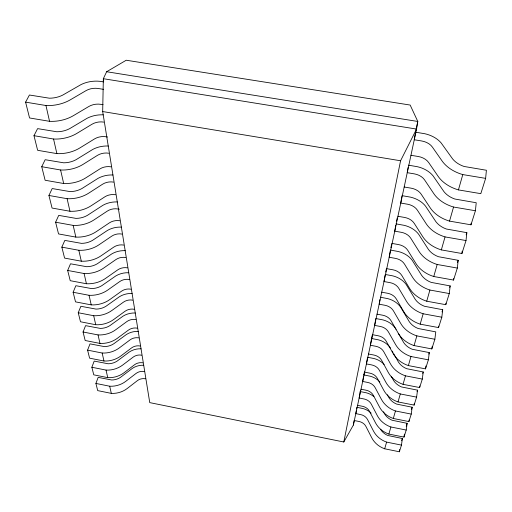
<?xml version="1.0" encoding="UTF-8"?>
<svg xmlns="http://www.w3.org/2000/svg" width="512" height="512" viewBox="0 0 512 512"><rect width="100%" height="100%" fill="white"/><g stroke="black" fill="none" stroke-linecap="round" stroke-linejoin="round"><path stroke-width="0.77" d="M102.682 111.546L103.341 78.701L106.637 71.731L126.24 60.23L410.163 105.056L417.786 121.459L416.55 129.075L353.37 425.062L343.795 441.997L149.747 402.618L102.682 111.546L400.57 160.768L416.55 129.075L103.341 78.701L103.712 81.069M410.95 155.296L418.131 156.474A13.722 9.76 9.9 0 1 428.698 162.573L438.118 176.307A32.134 22.547 12.2 0 0 458.432 189.901L480.806 193.658L485.632 178.368L486.4 170.253L464.083 166.47A21.421 14.816 12 0 1 452.685 159.014L441.165 142.963A25.248 17.709 9.7 0 0 424.781 133.722L415.501 132.179M404.186 187.002L411.078 188.16A13.171 9.638 10.3 0 1 421.19 194.176L430.138 207.725A30.842 22.266 12.8 0 0 449.536 221.12L470.982 224.806L475.418 210.752L476.224 202.746L454.854 199.027A20.544 14.643 12.5 0 1 443.981 191.68L433.043 175.827A24.218 17.498 10.1 0 0 417.37 166.707L408.474 165.178M470.982 224.806L471.142 223.213M397.933 216.294L404.557 217.44A12.666 9.504 10.8 0 1 414.246 223.366L422.778 236.717A29.651 21.958 13.3 0 0 441.338 249.901L461.92 253.517L466.016 240.55L466.848 232.666L446.349 229.018A19.738 14.445 13.1 0 1 435.955 221.773L425.542 206.144A23.264 17.267 10.6 0 0 410.534 197.152L401.984 195.648M461.92 253.517L462.176 251.168M392.134 243.45L398.515 244.576A12.198 9.363 11.3 0 1 407.821 250.406L415.962 263.552A28.55 21.632 13.9 0 0 433.76 276.512L453.542 280.064L457.331 268.064L458.189 260.307L438.496 256.723A18.989 14.24 13.6 0 1 428.531 249.6L418.605 234.202A22.387 17.018 11.1 0 0 404.198 225.338L395.974 223.859M453.542 280.064L453.722 278.522M386.746 268.685L392.896 269.786A11.763 9.222 11.8 0 1 401.85 275.533L409.638 288.461A27.526 21.299 14.5 0 0 426.726 301.203L445.779 304.685L449.293 293.549L450.17 285.914L431.213 282.4A18.298 14.022 14.2 0 1 421.651 275.392L412.166 260.243A21.574 16.755 11.6 0 0 398.323 251.514L390.394 250.061M445.779 304.685L445.952 303.168M381.728 292.198L387.667 293.28A11.36 9.069 12.3 0 1 396.288 298.931L403.75 311.648A26.579 20.954 15.2 0 0 420.186 324.166L438.554 327.578L438.733 326.093M438.554 327.578L441.824 317.216L442.714 309.715L424.442 306.266A17.658 13.805 14.9 0 1 415.258 299.379L406.176 284.474A20.819 16.493 12.1 0 0 392.845 275.885L385.197 274.458M398.259 333.28A25.696 20.608 15.8 0 0 414.086 345.574L431.821 348.922L432.09 346.733M431.821 348.922L434.867 339.251L435.77 331.885L418.138 328.499A17.056 13.574 15.5 0 1 409.299 321.734L400.582 307.078A20.122 16.224 12.6 0 0 387.738 298.63L380.352 297.222M372.653 334.726L378.202 335.77A10.63 8.774 13.5 0 1 386.234 341.229L393.12 353.517A24.864 20.262 16.5 0 0 408.384 365.587L425.523 368.87L428.378 359.827L429.28 352.589L412.25 349.274A16.499 13.35 16.2 0 1 403.725 342.624L391.091 320.781A10.982 8.922 12.9 0 0 382.778 315.226L377.043 314.163M425.523 368.87L425.888 365.997M368.538 354.01L373.914 355.04A10.298 8.627 14.1 0 1 381.677 360.403L388.307 372.48A24.09 19.917 17.3 0 0 403.046 384.333L419.629 387.552L422.304 379.078L423.213 371.968L406.733 368.717A15.981 13.126 16.9 0 1 398.509 362.189L393.76 353.798M364.666 372.141L369.875 373.152A9.984 8.474 14.8 0 1 377.389 378.426L383.782 390.291A23.366 19.578 18.1 0 0 398.035 401.933L414.099 405.088L416.608 397.126L417.517 390.15L401.562 386.957A15.488 12.902 17.7 0 1 393.613 380.544L391.226 376.275M419.629 387.552L419.834 385.984M414.099 405.088L414.298 403.546M361.024 389.216L366.08 390.208A9.696 8.333 15.6 0 1 373.357 395.386L379.526 407.046A22.682 19.238 18.9 0 0 393.318 418.483L408.896 421.574L409.094 420.064M408.896 421.574L411.258 414.086L412.166 407.232L396.704 404.102A15.034 12.678 18.5 0 1 389.011 397.805L387.347 394.797M357.581 405.325L362.496 406.298A9.421 8.186 16.4 0 1 369.555 411.392L375.514 422.848A22.042 18.906 19.8 0 0 388.877 434.074L403.994 437.107L406.221 430.054L407.13 423.322L392.122 420.25A14.598 12.461 19.4 0 1 384.678 414.061L383.43 411.789M354.336 420.544L359.11 421.498A9.165 8.045 17.3 0 1 365.965 426.509L371.725 437.766A21.434 18.579 20.7 0 0 384.685 448.794L399.366 451.77L401.472 445.107L402.374 438.496L387.802 435.482A14.195 12.243 20.3 0 1 380.589 429.402M403.994 437.107L404.397 434.144M399.366 451.77L399.667 449.581M408.102 167.43L407.238 172.685L414.266 173.856A13.421 9.696 10.1 0 1 424.582 179.904L433.741 193.542A31.424 22.4 12.5 0 0 453.549 207.034L475.418 210.752M415.258 133.696L414.266 139.763L421.594 140.954A13.99 9.818 9.7 0 1 432.384 147.085L442.029 160.896A32.768 22.669 12 0 0 462.79 174.586L485.632 178.368M401.862 196.39L400.755 203.059L407.501 204.211A12.896 9.568 10.6 0 1 417.382 210.176L426.106 223.616A30.189 22.106 13.1 0 0 445.043 236.902L466.016 240.55M390.272 250.784L389.184 257.261L395.437 258.374A11.962 9.286 11.6 0 1 404.55 264.16L412.499 277.19A27.987 21.453 14.2 0 0 429.907 290.035L449.293 293.549M395.731 225.325L394.758 231.168L401.248 232.301A12.41 9.434 11.1 0 1 410.726 238.176L419.046 251.418A29.05 21.786 13.6 0 0 437.184 264.48L457.331 268.064M379.955 299.552L379.168 304.211L384.992 305.28A11.149 8.992 12.6 0 1 393.446 310.88L400.749 323.482A26.093 20.768 15.5 0 0 416.851 335.878L434.867 339.251M385.069 275.245L384 281.549L390.035 282.643A11.539 9.139 12.1 0 1 398.803 288.333L406.419 301.152A27.008 21.114 14.9 0 0 423.149 313.766L441.824 317.216M363.552 376.378L362.675 381.466L367.802 382.458A9.83 8.397 15.2 0 1 375.187 387.686L381.459 399.437A22.995 19.392 18.5 0 0 395.456 410.97L411.258 414.086M353.37 425.062L354.182 420.378M356.422 410.112L355.814 413.626L360.646 414.592A9.28 8.109 16.8 0 1 367.597 419.635L373.446 430.989A21.709 18.733 20.3 0 0 386.592 442.106L401.472 445.107M356.666 408.71L356.909 407.302L363.04 408.563A16.742 14.637 16.9 0 1 371.149 413.165M343.795 441.997L400.57 160.768M360.109 392.256L360.442 390.694M363.77 375.072L364.435 371.949M371.59 338.355L372.256 335.232M385.734 271.955L386.4 268.826M390.893 247.738L391.725 243.834M396.55 221.178L397.216 218.048M415.974 129.965L417.786 121.459L106.637 71.731M384.685 448.794L386.592 442.106M388.877 434.074L390.893 426.989A22.336 19.059 19.4 0 1 377.338 415.667L371.283 404.122A9.542 8.256 16 0 0 364.122 398.989L359.149 398.003L360.256 391.571L366.573 392.858A17.222 14.893 16 0 1 373.907 396.634M393.318 418.483L395.456 410.97M398.035 401.933L400.307 393.946A23.693 19.738 17.7 0 1 385.837 382.208L379.334 370.24A10.125 8.544 14.5 0 0 371.706 364.928L366.426 363.91L367.565 357.261L374.266 358.592A18.272 15.418 14.5 0 1 384.147 364.442M403.046 384.333L405.466 375.834A24.442 20.077 16.9 0 1 390.49 363.878L383.744 351.706A10.445 8.691 13.8 0 0 375.859 346.298L370.406 345.261L371.558 338.502L378.477 339.853A18.848 15.686 13.8 0 1 390.458 348.019M408.384 365.587L410.97 356.518A25.242 20.422 16.2 0 1 395.45 344.339L388.435 331.955A10.79 8.845 13.2 0 0 380.275 326.451L374.643 325.402L375.814 318.528L382.957 319.904A19.462 15.955 13.2 0 1 395.36 328.211L396.032 329.286M414.086 345.574L416.851 335.878M420.186 324.166L423.149 313.766M426.726 301.203L429.907 290.035M433.76 276.512L437.184 264.48M441.338 249.901L445.043 236.902M449.536 221.12L453.549 207.034M458.432 189.901L462.79 174.586M401.67 440.736L402.374 438.496M406.234 426.163L407.13 423.322M411.456 409.498L412.166 407.232M417.062 391.603L417.517 390.15M422.765 373.395L423.213 371.968M428.806 354.106L429.28 352.589M442.016 311.949L442.714 309.715M449.702 287.411L450.17 285.914M457.485 262.566L458.189 260.307M466.17 234.835L466.848 232.666M145.446 378.797A8.896 7.616 -12.2 0 0 137.312 380.698L127.264 388.467A20.595 17.344 -14.3 0 1 111.322 393.376L97.702 390.611L95.91 383.437L98.163 377.363L111.706 380A13.632 11.418 -14 0 0 120.55 377.312L132.518 368.256A16.243 13.843 -11.9 0 1 143.725 365.254M142.861 362.848A9.139 7.738 -11.6 0 0 134.49 364.774L124.147 372.672A21.158 17.613 -13.6 0 1 107.75 377.645L93.76 374.835L91.866 367.258L94.202 361.088L108.115 363.77A14.01 11.597 -13.3 0 0 117.216 361.037L129.542 351.853A16.698 14.061 -11.3 0 1 141.062 348.806M140.122 345.997A9.395 7.859 -11 0 0 131.514 347.955L120.851 355.968A21.754 17.882 -13 0 1 103.974 361.018L89.594 358.163L87.59 350.138L90.01 343.872L104.32 346.598A14.406 11.77 -12.7 0 0 113.69 343.827L126.394 334.502A17.178 14.278 -10.7 0 1 138.253 331.418M137.222 328.166A9.67 7.981 -10.4 0 0 128.358 330.15L117.37 338.285A22.387 18.15 -12.4 0 1 99.974 343.411L85.178 340.506L83.053 332L85.568 325.638L100.294 328.41A14.835 11.949 -12.1 0 0 109.952 325.6L123.059 316.134A17.69 14.502 -10.2 0 1 135.277 313.011M134.15 309.267A9.965 8.102 -9.9 0 0 125.018 311.277L113.67 319.533A23.059 18.419 -11.8 0 1 95.731 324.73L80.499 321.773L78.24 312.742L80.858 306.285L96.026 309.101A15.283 12.122 -11.6 0 0 105.99 306.253L119.526 296.653A18.234 14.726 -9.7 0 1 132.122 293.485M130.893 289.197A10.272 8.23 -9.4 0 0 121.466 291.232L109.741 299.603A23.77 18.688 -11.3 0 1 91.226 304.877L75.526 301.875L73.12 292.262L75.853 285.709L91.488 288.576A15.763 12.301 -11 0 0 101.779 285.683L115.77 275.955A18.81 14.944 -9.2 0 1 128.768 272.742M127.424 267.846A10.605 8.352 -8.9 0 0 117.69 269.907L105.562 278.4A24.525 18.957 -10.8 0 1 86.426 283.744L70.227 280.691L67.667 270.445L70.515 263.795L86.65 266.707A16.275 12.467 -10.5 0 0 97.286 263.782L111.77 253.914A19.424 15.168 -8.7 0 1 125.203 250.662M123.725 245.088A10.957 8.467 -8.5 0 0 113.664 247.174L101.101 255.782A25.338 19.219 -10.3 0 1 81.306 261.197L64.582 258.093L61.843 247.142L64.819 240.403L81.485 243.366A16.819 12.64 -10.1 0 0 92.499 240.397L107.501 230.4A20.077 15.379 -8.3 0 1 121.395 227.117M119.776 220.774A11.334 8.589 -8.1 0 0 109.363 222.886L96.339 231.61A26.202 19.469 -9.8 0 1 75.834 237.094L58.541 233.933L55.61 222.214L58.726 215.379L75.962 218.387A17.402 12.8 -9.6 0 0 87.373 215.386L102.944 205.267A20.781 15.584 -7.9 0 1 117.325 201.946M115.552 194.752A11.738 8.698 -7.7 0 0 104.762 196.883L91.232 205.709A27.13 19.706 -9.3 0 1 69.965 211.258L52.07 208.051L48.928 195.469L52.192 188.55L70.042 191.603A18.029 12.954 -9.1 0 0 81.875 188.57L98.054 178.336A21.536 15.782 -7.5 0 1 112.966 174.982M111.014 166.822A12.173 8.806 -7.3 0 0 99.814 168.973L85.747 177.901A28.128 19.93 -8.9 0 1 63.667 183.507L45.12 180.25L41.734 166.707L45.171 159.706L63.674 162.81A18.707 13.088 -8.7 0 0 75.974 159.75L92.806 149.402A22.342 15.968 -7.1 0 1 108.282 146.022M107.546 137.005L106.131 136.768A12.64 8.902 -6.9 0 0 94.496 138.938L79.846 147.949A29.203 20.134 -8.5 0 1 56.877 153.613L37.638 150.304L33.984 135.693L37.606 128.621L56.806 131.763A19.43 13.216 -8.2 0 0 69.606 128.678L87.149 118.246A23.219 16.134 -6.7 0 1 103.245 114.835M103.072 104.704L100.864 104.339A13.146 8.986 -6.5 0 0 88.762 106.522L73.472 115.616A30.362 20.301 -8 0 1 49.542 121.318L29.555 117.965L25.6 102.144L29.421 95.014L49.382 98.202A20.218 13.312 -7.8 0 0 62.726 95.098L81.043 84.582A24.166 16.275 -6.3 0 1 99.706 81.306L103.667 81.894M103.533 89.35L98.285 88.499A13.395 9.018 -6.3 0 0 85.952 90.682L70.355 99.802A30.931 20.371 -7.8 0 1 45.958 105.517L25.6 102.144M33.984 135.693L53.562 139.021A29.728 20.218 -8.3 0 0 76.966 133.338L91.904 124.288A12.87 8.941 -6.7 0 1 103.75 122.112M41.734 166.707L60.595 169.99A28.614 20.026 -8.7 0 0 83.078 164.358L97.414 155.386A12.384 8.851 -7.1 0 1 108.806 153.229M48.928 195.469L67.117 198.701A27.584 19.814 -9.1 0 0 88.749 193.126L102.522 184.25A11.936 8.749 -7.5 0 1 113.498 182.106M119.315 209.248L117.862 208.986A11.52 8.64 -7.9 0 0 107.277 211.11L94.029 219.878A26.624 19.584 -9.6 0 1 73.178 225.395L55.61 222.214M61.843 247.142L78.829 250.278A25.728 19.334 -10.1 0 0 98.944 244.826L111.718 236.166A11.13 8.525 -8.3 0 1 121.939 234.067M67.667 270.445L84.109 273.523A24.896 19.078 -10.5 0 0 103.539 268.147L115.866 259.597A10.765 8.403 -8.7 0 1 125.747 257.523M73.12 292.262L89.05 295.296A24.115 18.816 -11 0 0 107.846 289.984L119.757 281.555A10.426 8.282 -9.2 0 1 129.318 279.507M410.97 356.518L428.378 359.827M78.24 312.742L93.69 315.718A23.379 18.547 -11.6 0 0 111.885 310.483L123.405 302.176A10.106 8.16 -9.7 0 1 132.672 300.154M405.466 375.834L422.304 379.078M363.802 374.925L370.304 376.23A17.728 15.155 15.2 0 1 379.878 381.978M83.053 332L98.048 334.925A22.688 18.278 -12.1 0 0 115.686 329.766L126.842 321.581A9.805 8.038 -10.2 0 1 135.827 319.584M400.307 393.946L416.608 397.126M87.59 350.138L102.157 353.018A22.042 18.003 -12.7 0 0 119.27 347.93L130.08 339.866A9.523 7.917 -10.7 0 1 138.803 337.894M91.866 367.258L106.035 370.086A21.427 17.734 -13.3 0 0 122.65 365.075L133.139 357.133A9.254 7.795 -11.3 0 1 141.613 355.187M390.893 426.989L406.221 430.054M95.91 383.437L109.696 386.221A20.851 17.466 -14 0 0 125.843 381.286L136.026 373.459A9.005 7.674 -11.9 0 1 144.269 371.546M392.243 351.098L393.005 352.448M45.958 105.517L49.542 121.318M53.562 139.021L56.877 153.613M60.595 169.99L63.667 183.507M67.117 198.701L69.965 211.258M73.178 225.395L75.834 237.094M78.829 250.278L81.306 261.197M84.109 273.523L86.426 283.744M89.05 295.296L91.226 304.877M93.69 315.718L95.731 324.73M98.048 334.925L99.974 343.411M102.157 353.018L103.974 361.018M106.035 370.086L107.75 377.645M109.696 386.221L111.322 393.376"/></g></svg>
